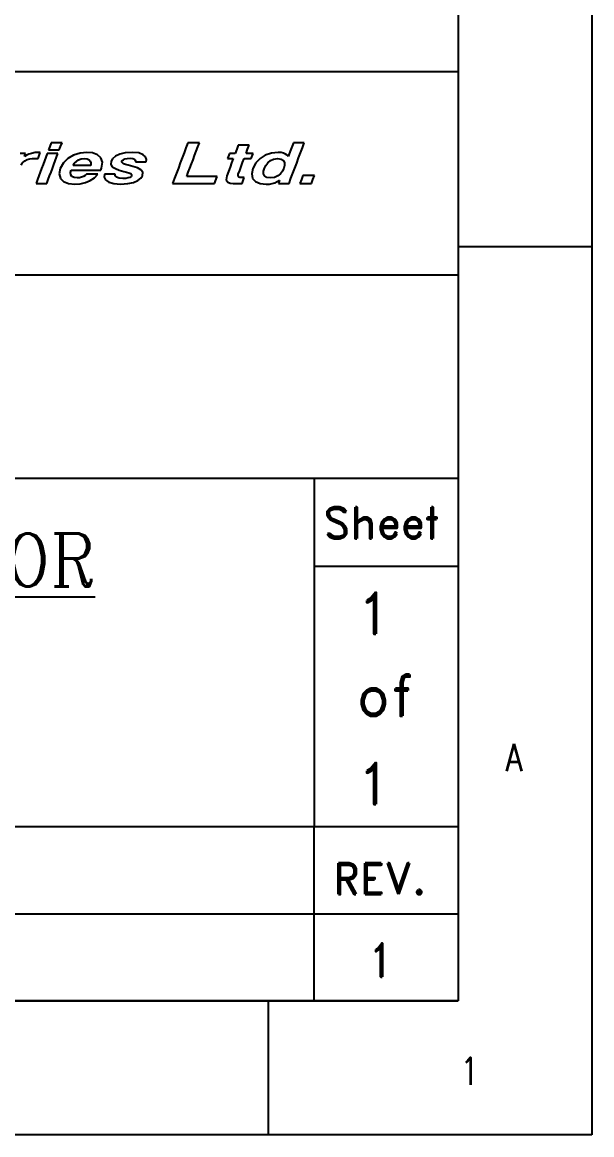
# Model space of a CAD drawing. Header units: millimetres. Extents: x -243837 to -5443, y 40 to 285140.
# Drawn here: x -16150 to -5443, y 40 to 20940 of the extents above; entities that cross this region are included whole.
import ezdxf
from ezdxf.enums import TextEntityAlignment as Align

# ---------------------------------------------------------------- set-up
doc = ezdxf.new("R2010")
doc.units = ezdxf.units.MM
doc.layers.add('NANDAL', color=255, linetype='Continuous')
doc.layers.add('sheet', color=7, linetype='Continuous')
doc.styles.add('rc', font='romanc.shx')
doc.styles.add('RD', font='ROMAND.SHX')
doc.styles.add('romans', font='romans.shx', dxfattribs={"width": 0.7})

# ---------------------------------------------------------------- blocks, each defined once
blk = doc.blocks.new('A$C71E5680D')
at = {"layer": 'NANDAL', "color": 7, "linetype": 'Continuous'}
for p, q in [((-75.007, 10.657), (-80.007, 10.657)), ((-87.088, -22.52), (-87.088, -17.52))]:
    blk.add_line(p, q, dxfattribs=at)
for points in [[(-481.007, 260.48), (-75.007, 260.48), (-75.007, -22.52), (-481.007, -22.52)], [(-476.007, 255.48), (-80.007, 255.48), (-80.007, -17.52), (-476.007, -17.52)]]:
    blk.add_lwpolyline(points, close=True, dxfattribs=at)
at = {"layer": 'NANDAL', "color": 7, "linetype": 'Continuous', "style": 'romans', "width": 0.8}
for s, p in [('A', (-77.92, -8.422)), ('1', (-79.578, -20.139))]:
    blk.add_text(s, height=1.023, dxfattribs=at).set_placement(p, align=Align.MIDDLE)
blk = doc.blocks.new('TITLE BLOCK NEW')
at = {"color": 7}
for p, q in [((283803, -171350), (283803, -196751)), ((225279, -172174), (283803, -172174)), ((225279, -177550), (283803, -177550)), ((155918, -196751), (283803, -196751))]:
    blk.add_line(p, q, dxfattribs=at)
for p, q in [((279994, -182926), (279994, -192143)), ((279994, -185254), (283803, -185254))]:
    blk.add_line(p, q)
at = {"layer": 'sheet', "color": 7}
for p, q in [((225279, -182926), (283803, -182926)), ((225279, -182926), (283803, -182926)), ((225279, -192143), (283803, -192143)), ((279994, -196751), (279994, -192143)), ((225279, -194447), (283803, -194447)), ((7524, -196751), (283803, -196751))]:
    blk.add_line(p, q, dxfattribs=at)
for points in [[(273038, -174059), (273002, -174155)], [(273180, -174059), (273038, -174059)], [(273324, -174059), (273180, -174059)], [(273286, -174155), (273324, -174059)], [(276652, -174059), (276604, -174192)], [(276805, -174059), (276652, -174059)], [(276959, -174059), (276805, -174059)], [(276917, -174171), (276959, -174059)], [(277989, -174122), (277950, -174231)], [(278135, -174122), (277989, -174122)], [(278278, -174122), (278135, -174122)], [(278236, -174231), (278278, -174122)], [(279449, -174059), (279381, -174240)], [(279593, -174059), (279449, -174059)], [(279735, -174059), (279593, -174059)], [(279685, -174194), (279735, -174059)], [(272358, -174340), (272214, -174340)], [(272327, -174424), (272358, -174340)], [(272376, -174392), (272327, -174424)], [(272442, -174363), (272376, -174392)], [(272521, -174339), (272442, -174363)], [(272611, -174321), (272521, -174339)], [(272711, -174315), (272611, -174321)], [(272689, -174479), (272750, -174315)], [(272750, -174315), (272711, -174315)], [(272896, -174439), (272858, -174538)], [(272931, -174340), (272896, -174439)], [(273075, -174340), (272931, -174340)], [(273002, -174155), (272965, -174250)], [(272965, -174250), (273107, -174250)], [(273217, -174340), (273075, -174340)], [(273107, -174250), (273251, -174250)], [(273143, -174539), (273180, -174441)], [(273180, -174441), (273217, -174340)], [(273251, -174250), (273286, -174155)], [(273630, -174386), (273480, -174471)], [(273800, -174332), (273630, -174386)], [(273981, -174315), (273800, -174332)], [(274131, -174329), (273981, -174315)], [(274259, -174374), (274131, -174329)], [(274352, -174455), (274259, -174374)], [(274741, -174418), (274664, -174481)], [(274853, -174365), (274741, -174418)], [(274998, -174328), (274853, -174365)], [(275182, -174313), (274998, -174328)], [(275358, -174329), (275182, -174313)], [(275473, -174374), (275358, -174329)], [(275536, -174434), (275473, -174374)], [(275560, -174500), (275536, -174434)], [(276553, -174326), (276502, -174460)], [(276604, -174192), (276553, -174326)], [(276791, -174507), (276833, -174394)], [(276833, -174394), (276875, -174282)], [(276875, -174282), (276917, -174171)], [(277757, -174340), (277703, -174479)], [(277908, -174340), (277757, -174340)], [(277950, -174231), (277908, -174340)], [(278198, -174340), (278236, -174231)], [(278386, -174340), (278198, -174340)], [(278333, -174479), (278386, -174340)], [(278701, -174386), (278563, -174471)], [(278865, -174332), (278701, -174386)], [(279044, -174315), (278865, -174332)], [(279121, -174319), (279044, -174315)], [(279188, -174334), (279121, -174319)], [(279239, -174357), (279188, -174334)], [(279281, -174386), (279239, -174357)], [(279312, -174421), (279281, -174386)], [(279381, -174240), (279312, -174421)], [(279583, -174462), (279635, -174328)], [(279635, -174328), (279685, -174194)], [(272241, -174654), (272280, -174586)], [(272280, -174586), (272340, -174536)], [(272340, -174536), (272406, -174504)], [(272406, -174504), (272476, -174486)], [(272476, -174486), (272534, -174479)], [(272534, -174479), (272689, -174479)], [(272784, -174736), (272749, -174835)], [(272821, -174636), (272784, -174736)], [(272858, -174538), (272821, -174636)], [(273033, -174836), (273070, -174736)], [(273070, -174736), (273105, -174638)], [(273105, -174638), (273143, -174539)], [(273275, -174736), (273249, -174883)], [(273359, -174589), (273275, -174736)], [(273480, -174471), (273359, -174589)], [(273619, -174657), (273656, -174602)], [(273853, -174657), (273619, -174657)], [(273656, -174602), (273703, -174554)], [(273703, -174554), (273763, -174513)], [(273763, -174513), (273832, -174487)], [(273832, -174487), (273919, -174478)], [(274084, -174657), (273853, -174657)], [(273919, -174478), (273989, -174486)], [(273989, -174486), (274041, -174507)], [(274041, -174507), (274071, -174542)], [(274071, -174542), (274086, -174592)], [(274086, -174592), (274084, -174657)], [(274351, -174786), (274373, -174728)], [(274397, -174573), (274352, -174455)], [(274373, -174730), (274397, -174573)], [(274622, -174547), (274612, -174633)], [(274612, -174633), (274654, -174696)], [(274664, -174481), (274622, -174546)], [(274654, -174696), (274735, -174743)], [(274906, -174573), (274908, -174546)], [(274922, -174592), (274906, -174573)], [(274908, -174546), (274919, -174526)], [(274919, -174526), (274947, -174507)], [(274955, -174612), (274922, -174592)], [(274947, -174507), (274985, -174487)], [(275005, -174630), (274955, -174612)], [(274985, -174487), (275045, -174473)], [(275076, -174651), (275005, -174630)], [(275045, -174473), (275124, -174466)], [(275202, -174684), (275076, -174651)], [(275124, -174466), (275199, -174475)], [(275199, -174475), (275244, -174496)], [(275318, -174723), (275202, -174684)], [(275244, -174496), (275263, -174523)], [(275263, -174523), (275268, -174547)], [(275268, -174547), (275265, -174565)], [(275265, -174565), (275408, -174565)], [(275412, -174772), (275318, -174723)], [(275408, -174565), (275552, -174565)], [(275552, -174565), (275560, -174500)], [(276403, -174728), (276352, -174862)], [(276452, -174594), (276403, -174728)], [(276502, -174460), (276452, -174594)], [(276665, -174841), (276707, -174730)], [(276707, -174730), (276749, -174618)], [(276749, -174618), (276791, -174507)], [(277703, -174479), (277855, -174479)], [(277771, -174707), (277729, -174820)], [(277813, -174592), (277771, -174707)], [(277855, -174479), (277813, -174592)], [(278028, -174791), (278067, -174688)], [(278067, -174688), (278104, -174584)], [(278104, -174584), (278144, -174479)], [(278144, -174479), (278333, -174479)], [(278374, -174736), (278343, -174883)], [(278453, -174589), (278374, -174736)], [(278563, -174471), (278453, -174589)], [(278659, -174810), (278680, -174735)], [(278680, -174735), (278718, -174657)], [(278718, -174657), (278768, -174589)], [(278768, -174589), (278837, -174531)], [(278837, -174531), (278919, -174492)], [(278919, -174492), (279024, -174478)], [(279024, -174478), (279125, -174492)], [(279125, -174492), (279188, -174531)], [(279191, -174735), (279155, -174810)], [(279188, -174531), (279213, -174589)], [(279213, -174657), (279191, -174735)], [(279213, -174589), (279213, -174657)], [(279433, -174864), (279485, -174730)], [(279485, -174730), (279535, -174596)], [(279535, -174596), (279583, -174462)], [(272673, -175032), (272636, -175132)], [(272711, -174933), (272673, -175032)], [(272749, -174835), (272711, -174933)], [(272923, -175132), (272957, -175033)], [(272957, -175033), (272996, -174935)], [(272996, -174935), (273033, -174836)], [(273249, -174883), (273282, -175001)], [(273282, -175001), (273367, -175087)], [(273553, -174848), (273566, -174786)], [(273559, -174904), (273553, -174848)], [(273588, -174949), (273559, -174904)], [(273566, -174786), (273763, -174786)], [(273645, -174980), (273588, -174949)], [(273729, -174990), (273645, -174980)], [(273789, -174986), (273729, -174990)], [(273763, -174786), (273958, -174786)], [(273844, -174972), (273789, -174986)], [(273892, -174954), (273844, -174972)], [(273934, -174925), (273892, -174954)], [(273970, -174893), (273934, -174925)], [(273958, -174786), (274155, -174786)], [(274123, -174893), (273970, -174893)], [(274071, -175059), (274183, -174986)], [(274276, -174893), (274123, -174893)], [(274155, -174786), (274351, -174786)], [(274183, -174986), (274276, -174893)], [(274446, -174894), (274439, -174972)], [(274439, -174972), (274477, -175043)], [(274588, -174894), (274446, -174894)], [(274732, -174894), (274588, -174894)], [(274730, -174917), (274732, -174894)], [(274738, -174944), (274730, -174917)], [(274735, -174743), (274840, -174781)], [(274769, -174972), (274738, -174944)], [(274832, -174995), (274769, -174972)], [(274930, -175004), (274832, -174995)], [(274840, -174781), (274959, -174815)], [(275010, -175001), (274930, -175004)], [(274959, -174815), (275034, -174835)], [(275074, -174990), (275010, -175001)], [(275034, -174835), (275095, -174854)], [(275119, -174974), (275074, -174990)], [(275095, -174854), (275142, -174873)], [(275150, -174954), (275119, -174974)], [(275142, -174873), (275166, -174899)], [(275166, -174930), (275150, -174954)], [(275166, -174899), (275166, -174930)], [(275334, -175059), (275413, -174999)], [(275462, -174838), (275412, -174772)], [(275413, -174999), (275455, -174933)], [(275455, -174933), (275462, -174838)], [(276302, -174996), (276251, -175132)], [(276352, -174862), (276302, -174996)], [(276623, -174954), (276665, -174841)], [(276823, -174954), (276623, -174954)], [(277025, -174954), (276823, -174954)], [(277225, -174954), (277025, -174954)], [(277426, -174954), (277225, -174954)], [(277359, -175132), (277426, -174954)], [(277686, -174935), (277669, -175038)], [(277729, -174820), (277686, -174935)], [(277983, -174940), (277989, -174894)], [(277999, -174967), (277983, -174940)], [(277989, -174894), (278028, -174791)], [(278028, -174977), (277999, -174967)], [(278060, -174978), (278028, -174977)], [(278091, -174978), (278060, -174978)], [(278089, -175132), (278146, -174978)], [(278146, -174978), (278091, -174978)], [(278343, -174883), (278367, -175001)], [(278367, -175001), (278441, -175087)], [(278659, -174880), (278659, -174810)], [(278684, -174938), (278659, -174880)], [(278742, -174975), (278684, -174938)], [(278834, -174990), (278742, -174975)], [(278947, -174975), (278834, -174990)], [(279037, -174938), (278947, -174975)], [(279105, -174880), (279037, -174938)], [(279155, -174810), (279105, -174880)], [(279334, -175132), (279383, -174998)], [(279383, -174998), (279433, -174864)], [(279659, -175028), (279619, -175132)], [(279696, -174927), (279659, -175028)], [(279850, -174927), (279696, -174927)], [(280003, -174927), (279850, -174927)], [(279926, -175132), (279963, -175030)], [(279963, -175030), (280003, -174927)], [(272636, -175132), (272779, -175132)], [(272779, -175132), (272923, -175132)], [(273367, -175087), (273500, -175138)], [(273500, -175138), (273667, -175154)], [(273667, -175154), (273808, -175143)], [(273808, -175143), (273945, -175112)], [(273945, -175112), (274071, -175059)], [(274477, -175043), (274561, -175103)], [(274561, -175103), (274693, -175140)], [(274693, -175140), (274872, -175154)], [(274872, -175154), (275063, -175140)], [(275063, -175140), (275216, -175108)], [(275216, -175108), (275334, -175059)], [(276251, -175132), (276526, -175132)], [(276526, -175132), (276804, -175132)], [(276804, -175132), (277082, -175132)], [(277082, -175132), (277359, -175132)], [(277669, -175038), (277708, -175098)], [(277708, -175098), (277776, -175124)], [(277776, -175124), (277854, -175132)], [(277854, -175132), (277920, -175132)], [(277920, -175132), (278089, -175132)], [(278441, -175087), (278566, -175138)], [(278566, -175138), (278730, -175154)], [(278730, -175156), (278811, -175151)], [(278811, -175151), (278887, -175137)], [(278887, -175137), (278958, -175116)], [(278958, -175116), (279021, -175085)], [(279021, -175085), (279079, -175049)], [(279079, -175049), (279049, -175132)], [(279049, -175132), (279191, -175132)], [(279191, -175132), (279334, -175132)], [(279619, -175132), (279771, -175132)], [(279771, -175132), (279926, -175132)]]:
    blk.add_lwpolyline(points, dxfattribs=at)
at = {"layer": 'NANDAL', "lineweight": 0, "ltscale": 2, "xscale": 707.7384074565863, "yscale": 707.7384080466584, "zscale": 707.7384082604353}
blk.add_blockref('A$C71E5680D', (340427, -184352), dxfattribs=at)
at = {"layer": 'sheet', "color": 7, "style": 'RD'}
for s, p in [('Sheet', (280240, -184520)), ('REV.', (280500, -193932))]:
    blk.add_text(s, height=822.9, dxfattribs=at).set_placement(p)
at = {"layer": 'sheet', "color": 7}
for s, height, style, width, p in [('%%UG.A & ELEVATION OF CONVEYOR', 1400, 'rc', 0.9, (245638, -185789)), ('1', 889, 'RD', 0.85, (281439, -196114))]:
    blk.add_text(s, height=height, dxfattribs=dict(at, style=style, width=width)).set_placement(p)

msp = doc.modelspace()

# ---------------------------------------------------------------- block references
at = {"xscale": 0.7104450567211452, "yscale": 0.7104450567211452, "zscale": 0.7104450567211452}
msp.add_blockref('TITLE BLOCK NEW', (-209583.78, 142335.33), dxfattribs=at)

# ---------------------------------------------------------------- texts
at = {"layer": 'sheet', "color": 7, "style": 'RD'}
for s, height, p in [('1', 774.49, (-9865.07, 9450.27)), ('of', 774.487, (-9865.07, 7909.2)), ('1', 774.49, (-9865.07, 6249.58))]:
    msp.add_text(s, height=height, dxfattribs=at).set_placement(p)

doc.saveas('drawing.dxf')
